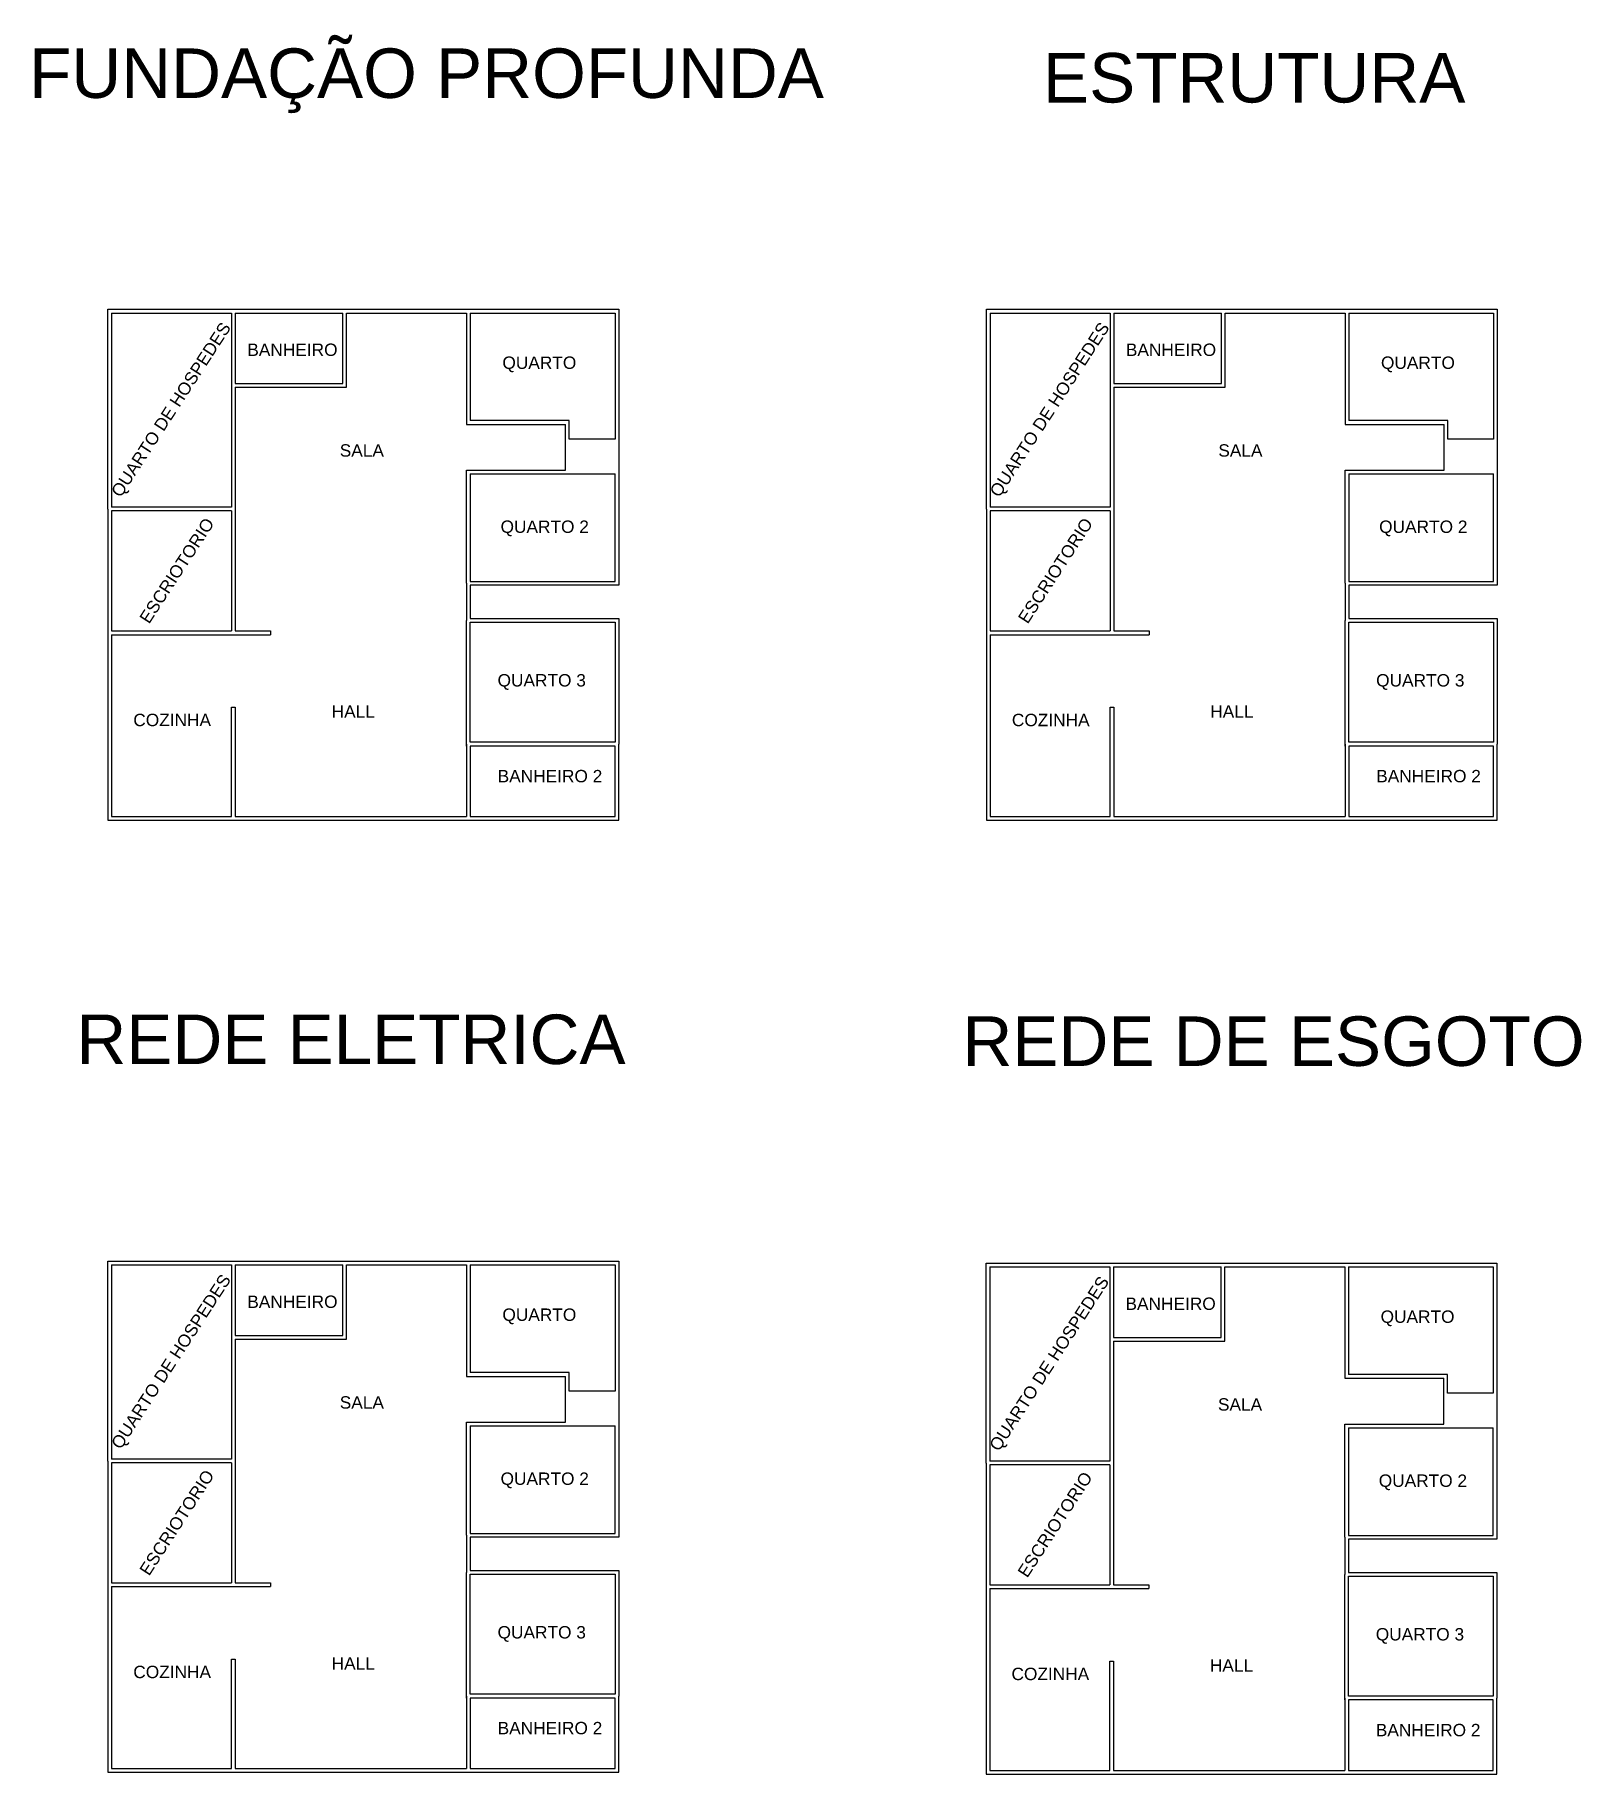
# Model space of a CAD drawing. Header units: millimetres. Extents: x 2158 to 8409, y 2782 to 9812.
import ezdxf

# ---------------------------------------------------------------- set-up
doc = ezdxf.new("R2010")
doc.units = ezdxf.units.MM
doc.styles.get("Standard").update_dxf_attribs({"font": 'arial.ttf'})

msp = doc.modelspace()

# ---------------------------------------------------------------- linework, layer by layer
for p, q in [((3918.4, 8037.4), (3918.4, 7602.4)), ((7470, 8037.4), (7470, 7602.4)), ((3918.4, 4190), (3918.4, 3755)), ((7468.5, 4182), (7468.5, 3747))]:
    msp.add_line(p, q)
for points in [[(2453.4, 7894.9), (2453.4, 8702.4), (2960.9, 8702.4)], [(2468.4, 8687.4), (2468.4, 7902.4)], [(2468.4, 8687.4), (2953.4, 8687.4)], [(2953.4, 8687.4), (2953.4, 7902.4)], [(2960.9, 8702.4), (3460.9, 8702.4)], [(2968.4, 8687.4), (2968.4, 8402.4)], [(2968.4, 8387.4), (3418.4, 8387.4), (3418.4, 8687.4)], [(2968.4, 8687.4), (3403.4, 8687.4)], [(3403.4, 8402.4), (3403.4, 8687.4)], [(3418.4, 8687.4), (3460.9, 8687.4)], [(3460.9, 8702.4), (3910.9, 8702.4)], [(3460.9, 8687.4), (3903.4, 8687.4)], [(3903.4, 8687.4), (3903.4, 8237.4), (4303.4, 8237.4)], [(3910.9, 8702.4), (4518.4, 8702.4), (4518.4, 8244.9)], [(3918.4, 8687.4), (4503.4, 8687.4)], [(3918.4, 8687.4), (3918.4, 8252.4)], [(4503.4, 8687.4), (4503.4, 8244.9)], [(6005, 7894.9), (6005, 8702.4), (6512.5, 8702.4)], [(6020, 8687.4), (6505, 8687.4)], [(6020, 8687.4), (6020, 7902.4)], [(6505, 8687.4), (6505, 7902.4)], [(6512.5, 8702.4), (7012.5, 8702.4)], [(6520, 8687.4), (6955, 8687.4)], [(6520, 8687.4), (6520, 8402.4)], [(6520, 8387.4), (6970, 8387.4), (6970, 8687.4)], [(6955, 8402.4), (6955, 8687.4)], [(6970, 8687.4), (7012.5, 8687.4)], [(7012.5, 8702.4), (7462.5, 8702.4)], [(7012.5, 8687.4), (7455, 8687.4)], [(7455, 8687.4), (7455, 8237.4), (7855, 8237.4)], [(7462.5, 8702.4), (8070, 8702.4), (8070, 8244.9)], [(7470, 8687.4), (7470, 8252.4)], [(7470, 8687.4), (8055, 8687.4)], [(8055, 8687.4), (8055, 8244.9)], [(2968.4, 8402.4), (3403.4, 8402.4)], [(2968.4, 8387.4), (2968.4, 7894.9)], [(6520, 8402.4), (6955, 8402.4)], [(6520, 8387.4), (6520, 7894.9)], [(4318.4, 8177.4), (4318.4, 8252.4), (3918.4, 8252.4)], [(4303.4, 8052.4), (4303.4, 8237.4)], [(4503.4, 8244.9), (4503.4, 8177.4), (4318.4, 8177.4)], [(4518.4, 8244.9), (4518.4, 8162.4)], [(7870, 8177.4), (7870, 8252.4), (7470, 8252.4)], [(7855, 8052.4), (7855, 8237.4)], [(8055, 8244.9), (8055, 8177.4), (7870, 8177.4)], [(8070, 8244.9), (8070, 8162.4)], [(4518.4, 8162.4), (4518.4, 8052.4)], [(8070, 8162.4), (8070, 8052.4)], [(3903.4, 7594.9), (3903.4, 8052.4), (4303.4, 8052.4)], [(4518.4, 8052.4), (4518.4, 7587.4), (3918.4, 7587.4)], [(3918.4, 7602.4), (4503.4, 7602.4), (4503.4, 8037.4)], [(3918.4, 8037.4), (4503.4, 8037.4)], [(7455, 7594.9), (7455, 8052.4), (7855, 8052.4)], [(8070, 8052.4), (8070, 7587.4), (7470, 7587.4)], [(7470, 8037.4), (8055, 8037.4)], [(7470, 7602.4), (8055, 7602.4), (8055, 8037.4)], [(2453.4, 7894.9), (2453.4, 7394.9)], [(2953.4, 7902.4), (2468.4, 7902.4)], [(2953.4, 7887.4), (2468.4, 7887.4)], [(2468.4, 7887.4), (2468.4, 7402.4)], [(2953.4, 7887.4), (2953.4, 7402.4)], [(2968.4, 7894.9), (2968.4, 7402.4)], [(6005, 7894.9), (6005, 7394.9)], [(6505, 7902.4), (6020, 7902.4)], [(6505, 7887.4), (6020, 7887.4)], [(6020, 7887.4), (6020, 7402.4)], [(6505, 7887.4), (6505, 7402.4)], [(6520, 7894.9), (6520, 7402.4)], [(3903.4, 7594.9), (3903.4, 7444.9)], [(7455, 7594.9), (7455, 7444.9)], [(3918.4, 7587.4), (3918.4, 7452.4)], [(7470, 7587.4), (7470, 7452.4)], [(3918.4, 7452.4), (4518.4, 7452.4), (4518.4, 6944.9)], [(7470, 7452.4), (8070, 7452.4), (8070, 6944.9)], [(2453.4, 7394.9), (2453.4, 6637.4), (2960.9, 6637.4)], [(2468.4, 7402.4), (2953.4, 7402.4)], [(2468.4, 7387.4), (2468.4, 6652.4)], [(2468.4, 7387.4), (2960.9, 7387.4)], [(2960.9, 7387.4), (3110.9, 7387.4)], [(2968.4, 7402.4), (3110.9, 7402.4)], [(3110.9, 7402.4), (3110.9, 7387.4)], [(3903.4, 6937.4), (3903.4, 7444.9)], [(4503.4, 6952.4), (3918.4, 6952.4), (3918.4, 7437.4)], [(3918.4, 7437.4), (4503.4, 7437.4), (4503.4, 6952.4)], [(6005, 7394.9), (6005, 6637.4), (6512.5, 6637.4)], [(6020, 7402.4), (6505, 7402.4)], [(6020, 7387.4), (6512.5, 7387.4)], [(6020, 7387.4), (6020, 6652.4)], [(6512.5, 7387.4), (6662.5, 7387.4)], [(6520, 7402.4), (6662.5, 7402.4)], [(6662.5, 7402.4), (6662.5, 7387.4)], [(7455, 6937.4), (7455, 7444.9)], [(7470, 7437.4), (8055, 7437.4), (8055, 6952.4)], [(8055, 6952.4), (7470, 6952.4), (7470, 7437.4)], [(2953.4, 6652.4), (2953.4, 7094.9)], [(2953.4, 7094.9), (2968.4, 7094.9)], [(2968.4, 7094.9), (2968.4, 6652.4)], [(6505, 6652.4), (6505, 7094.9)], [(6505, 7094.9), (6520, 7094.9)], [(6520, 7094.9), (6520, 6652.4)], [(3903.4, 6944.9), (3903.4, 6652.4)], [(3903.4, 6637.4), (4518.4, 6637.4), (4518.4, 6944.9)], [(4503.4, 6937.4), (3918.4, 6937.4)], [(3918.4, 6937.4), (3918.4, 6652.4), (4503.4, 6652.4), (4503.4, 6937.4)], [(7455, 6944.9), (7455, 6652.4)], [(7455, 6637.4), (8070, 6637.4), (8070, 6944.9)], [(8055, 6937.4), (7470, 6937.4)], [(7470, 6937.4), (7470, 6652.4), (8055, 6652.4), (8055, 6937.4)], [(2468.4, 6652.4), (2953.4, 6652.4)], [(2960.9, 6637.4), (3910.9, 6637.4)], [(2968.4, 6652.4), (3903.4, 6652.4)], [(6020, 6652.4), (6505, 6652.4)], [(6512.5, 6637.4), (7462.5, 6637.4)], [(6520, 6652.4), (7455, 6652.4)], [(2453.4, 4047.5), (2453.4, 4855), (2960.9, 4855)], [(2960.9, 4855), (3460.9, 4855)], [(3460.9, 4855), (3910.9, 4855)], [(3910.9, 4855), (4518.4, 4855), (4518.4, 4397.5)], [(2468.4, 4840), (2953.4, 4840)], [(2468.4, 4840), (2468.4, 4055)], [(2953.4, 4840), (2953.4, 4055)], [(2968.4, 4840), (3403.4, 4840)], [(2968.4, 4840), (2968.4, 4555)], [(2968.4, 4540), (3418.4, 4540), (3418.4, 4840)], [(3403.4, 4555), (3403.4, 4840)], [(3418.4, 4840), (3460.9, 4840)], [(3460.9, 4840), (3903.4, 4840)], [(3903.4, 4840), (3903.4, 4390), (4303.4, 4390)], [(3918.4, 4840), (3918.4, 4405)], [(3918.4, 4840), (4503.4, 4840)], [(4503.4, 4840), (4503.4, 4397.5)], [(6003.5, 4039.5), (6003.5, 4847), (6511, 4847)], [(6018.5, 4832), (6503.5, 4832)], [(6018.5, 4832), (6018.5, 4047)], [(6503.5, 4832), (6503.5, 4047)], [(6511, 4847), (7011, 4847)], [(6518.5, 4832), (6953.5, 4832)], [(6518.5, 4832), (6518.5, 4547)], [(6518.5, 4532), (6968.5, 4532), (6968.5, 4832)], [(6953.5, 4547), (6953.5, 4832)], [(6968.5, 4832), (7011, 4832)], [(7011, 4847), (7461, 4847)], [(7011, 4832), (7453.5, 4832)], [(7453.5, 4832), (7453.5, 4382), (7853.5, 4382)], [(7461, 4847), (8068.5, 4847), (8068.5, 4389.5)], [(7468.5, 4832), (7468.5, 4397)], [(7468.5, 4832), (8053.5, 4832)], [(8053.5, 4832), (8053.5, 4389.5)], [(2968.4, 4555), (3403.4, 4555)], [(2968.4, 4540), (2968.4, 4047.5)], [(6518.5, 4547), (6953.5, 4547)], [(6518.5, 4532), (6518.5, 4039.5)], [(4318.4, 4330), (4318.4, 4405), (3918.4, 4405)], [(4303.4, 4205), (4303.4, 4390)], [(4503.4, 4397.5), (4503.4, 4330), (4318.4, 4330)], [(4518.4, 4397.5), (4518.4, 4315)], [(7868.5, 4322), (7868.5, 4397), (7468.5, 4397)], [(7853.5, 4197), (7853.5, 4382)], [(8053.5, 4389.5), (8053.5, 4322), (7868.5, 4322)], [(8068.5, 4389.5), (8068.5, 4307)], [(4518.4, 4315), (4518.4, 4205)], [(8068.5, 4307), (8068.5, 4197)], [(3903.4, 3747.5), (3903.4, 4205), (4303.4, 4205)], [(4518.4, 4205), (4518.4, 3740), (3918.4, 3740)], [(3918.4, 4190), (4503.4, 4190)], [(3918.4, 3755), (4503.4, 3755), (4503.4, 4190)], [(7453.5, 3739.5), (7453.5, 4197), (7853.5, 4197)], [(8068.5, 4197), (8068.5, 3732), (7468.5, 3732)], [(7468.5, 4182), (8053.5, 4182)], [(7468.5, 3747), (8053.5, 3747), (8053.5, 4182)], [(2453.4, 4047.5), (2453.4, 3547.5)], [(2953.4, 4055), (2468.4, 4055)], [(2953.4, 4040), (2468.4, 4040)], [(2468.4, 4040), (2468.4, 3555)], [(2953.4, 4040), (2953.4, 3555)], [(2968.4, 4047.5), (2968.4, 3555)], [(6003.5, 4039.5), (6003.5, 3539.5)], [(6503.5, 4047), (6018.5, 4047)], [(6503.5, 4032), (6018.5, 4032)], [(6018.5, 4032), (6018.5, 3547)], [(6503.5, 4032), (6503.5, 3547)], [(6518.5, 4039.5), (6518.5, 3547)], [(3903.4, 3747.5), (3903.4, 3597.5)], [(3918.4, 3740), (3918.4, 3605)], [(7453.5, 3739.5), (7453.5, 3589.5)], [(7468.5, 3732), (7468.5, 3597)], [(3903.4, 3090), (3903.4, 3597.5)], [(3918.4, 3605), (4518.4, 3605), (4518.4, 3097.5)], [(3918.4, 3590), (4503.4, 3590), (4503.4, 3105)], [(4503.4, 3105), (3918.4, 3105), (3918.4, 3590)], [(7453.5, 3082), (7453.5, 3589.5)], [(7468.5, 3597), (8068.5, 3597), (8068.5, 3089.5)], [(2453.4, 3547.5), (2453.4, 2790), (2960.9, 2790)], [(2468.4, 3555), (2953.4, 3555)], [(2468.4, 3540), (2960.9, 3540)], [(2468.4, 3540), (2468.4, 2805)], [(2960.9, 3540), (3110.9, 3540)], [(2968.4, 3555), (3110.9, 3555)], [(3110.9, 3555), (3110.9, 3540)], [(6003.5, 3539.5), (6003.5, 2782), (6511, 2782)], [(6018.5, 3547), (6503.5, 3547)], [(6018.5, 3532), (6511, 3532)], [(6018.5, 3532), (6018.5, 2797)], [(6511, 3532), (6661, 3532)], [(6518.5, 3547), (6661, 3547)], [(6661, 3547), (6661, 3532)], [(7468.5, 3582), (8053.5, 3582), (8053.5, 3097)], [(8053.5, 3097), (7468.5, 3097), (7468.5, 3582)], [(2953.4, 2805), (2953.4, 3247.5)], [(2953.4, 3247.5), (2968.4, 3247.5)], [(2968.4, 3247.5), (2968.4, 2805)], [(6503.5, 2797), (6503.5, 3239.5)], [(6503.5, 3239.5), (6518.5, 3239.5)], [(6518.5, 3239.5), (6518.5, 2797)], [(3903.4, 3097.5), (3903.4, 2805)], [(3903.4, 2790), (4518.4, 2790), (4518.4, 3097.5)], [(4503.4, 3090), (3918.4, 3090)], [(3918.4, 3090), (3918.4, 2805), (4503.4, 2805), (4503.4, 3090)], [(7453.5, 3089.5), (7453.5, 2797)], [(7453.5, 2782), (8068.5, 2782), (8068.5, 3089.5)], [(8053.5, 3082), (7468.5, 3082)], [(7468.5, 3082), (7468.5, 2797), (8053.5, 2797), (8053.5, 3082)], [(2468.4, 2805), (2953.4, 2805)], [(2960.9, 2790), (3910.9, 2790)], [(2968.4, 2805), (3903.4, 2805)], [(6018.5, 2797), (6503.5, 2797)], [(6511, 2782), (7461, 2782)], [(6518.5, 2797), (7453.5, 2797)]]:
    msp.add_lwpolyline(points)

# ---------------------------------------------------------------- texts
for s, height, p in [('FUNDAÇÃO PROFUNDA', 200, (2134.9, 9556.6)), ('ESTRUTURA', 200, (6233.7, 9538.1)), ('BANHEIRO', 50, (3017, 8513.9)), ('QUARTO', 50, (4048.2, 8461.6)), ('BANHEIRO', 50, (6568.6, 8513.8)), ('QUARTO', 50, (7599.8, 8461.6)), ('SALA', 50, (3390.7, 8106.9)), ('SALA', 50, (6942.3, 8106.9)), ('QUARTO 2', 50, (4040.8, 7798.8)), ('QUARTO 2', 50, (7592.4, 7798.7)), ('QUARTO 3', 50, (4028.7, 7178)), ('QUARTO 3', 50, (7580.3, 7177.9)), ('HALL', 50, (3358, 7051.9)), ('HALL', 50, (6909.6, 7051.9)), ('COZINHA', 50, (2556.1, 7017.7)), ('COZINHA', 50, (6107.7, 7017.6)), ('BANHEIRO 2', 50, (4029, 6790.8)), ('BANHEIRO 2', 50, (7580.6, 6790.8)), ('REDE ELETRICA', 200, (2326.2, 5652.1)), ('REDE DE ESGOTO', 200, (5908, 5644.6)), ('BANHEIRO', 50, (3017, 4666.5)), ('QUARTO', 50, (4048.2, 4614.2)), ('BANHEIRO', 50, (6567, 4658.5)), ('QUARTO', 50, (7598.3, 4606.2)), ('SALA', 50, (3390.7, 4259.5)), ('SALA', 50, (6940.8, 4251.5)), ('QUARTO 2', 50, (4040.8, 3951.4)), ('QUARTO 2', 50, (7590.8, 3943.4)), ('QUARTO 3', 50, (4028.7, 3330.6)), ('QUARTO 3', 50, (7578.8, 3322.6)), ('HALL', 50, (3358, 3204.6)), ('HALL', 50, (6908.1, 3196.6)), ('COZINHA', 50, (2556.1, 3170.3)), ('COZINHA', 50, (6106.1, 3162.3)), ('BANHEIRO 2', 50, (4029, 2943.5)), ('BANHEIRO 2', 50, (7579, 2935.5))]:
    msp.add_text(s, height=height).set_placement(p)
for s, p in [('QUARTO DE HOSPEDES', (2505, 7938.7)), ('QUARTO DE HOSPEDES', (6056.6, 7938.6)), ('ESCRIOTORIO', (2619.8, 7428)), ('ESCRIOTORIO', (6171.4, 7427.9)), ('QUARTO DE HOSPEDES', (2505, 4091.3)), ('QUARTO DE HOSPEDES', (6055, 4083.3)), ('ESCRIOTORIO', (2619.8, 3580.6)), ('ESCRIOTORIO', (6169.8, 3572.6))]:
    msp.add_text(s, height=50, rotation=57).set_placement(p)

doc.saveas('drawing.dxf')
